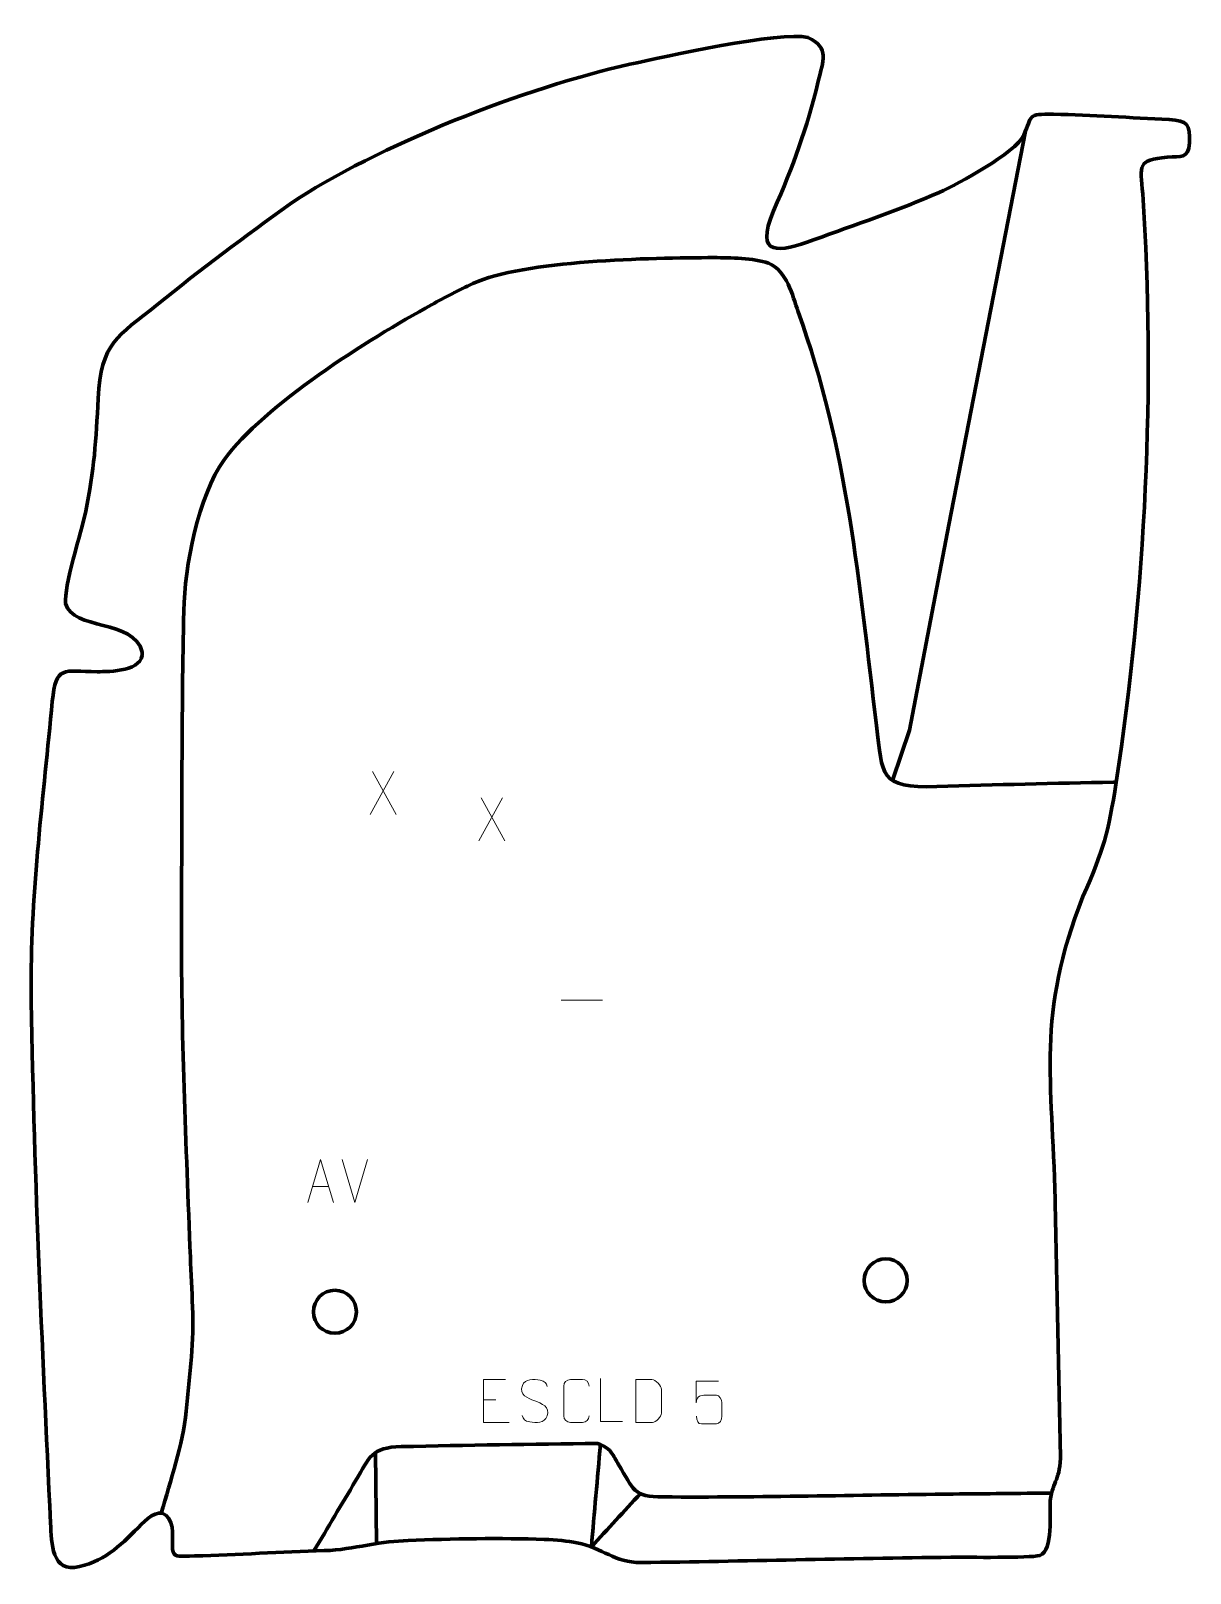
# Model space of a CAD drawing. Header units: millimetres. Extents: x 1027 to 1700, y 24 to 920.
import ezdxf

# ---------------------------------------------------------------- set-up
doc = ezdxf.new("R2010")
doc.units = ezdxf.units.MM
doc.header["$MEASUREMENT"] = 0
doc.layers.add('layer 2', color=7, linetype='Continuous')
doc.layers.add('layer 3', color=7, linetype='Continuous')

msp = doc.modelspace()

# ---------------------------------------------------------------- linework, layer by layer
at = {"layer": 'layer 2', "color": 142, "lineweight": 200}
for centre in [(1523.4614, 194.0506), (1203.4478, 175.7944)]:
    msp.add_ellipse(centre, major_axis=(0, 12.5), ratio=1, dxfattribs=at)
at = {"layer": 'layer 2', "color": 140, "lineweight": 158}
for points, knots in [([(1527.6646, 485.1106), (1527.6646, 485.1106), (1537.2189, 513.8667), (1537.2189, 513.8667), (1537.2189, 513.8667), (1537.2189, 513.8667), (1560.0389, 633.0615), (1560.0389, 633.0615), (1560.0389, 633.0615), (1560.0389, 633.0615), (1604.6179, 861.8881), (1604.6179, 861.8881)], [0, 0, 0, 0, 0.25, 0.25, 0.25, 0.25, 0.5, 0.5, 0.5, 0.5, 1, 1, 1, 1]), ([(1102.6319, 58.8124), (1107.9677, 77.9301), (1115.0448, 98.3095), (1117.0526, 117.9814), (1117.0526, 117.9814), (1118.1279, 128.5164), (1119.0064, 139.0848), (1120.0825, 149.666), (1120.0825, 149.666), (1121.9464, 167.9922), (1120.1992, 188.9481), (1119.4995, 207.574), (1119.4995, 207.574), (1117.0404, 273.0354), (1113.9879, 338.5312), (1114.3808, 404.0437), (1114.3808, 404.0437), (1114.5619, 463.7478), (1114.4223, 523.4378), (1115.6552, 583.1341), (1115.6552, 583.1341), (1116.1914, 608.8125), (1124.1243, 649.9113), (1139.0904, 670.9598), (1139.0904, 670.9598), (1162.4145, 702.8), (1222.5229, 740.7406), (1259.5573, 761.0212), (1259.5573, 761.0212), (1267.5057, 765.3882), (1275.4569, 769.4945), (1283.6496, 773.3861), (1283.6496, 773.3861), (1312.6086, 786.7355), (1386.9325, 788.4471), (1423.6688, 788.4163), (1423.6688, 788.4163), (1433.108, 788.3946), (1446.5692, 788.2652), (1455.4246, 785.2388), (1455.4246, 785.2388), (1466.1814, 780.2563), (1469.1192, 767.1031), (1472.5998, 756.8461), (1472.5998, 756.8461), (1501.2159, 677.7343), (1508.0728, 599.2304), (1518.105, 516.4761), (1518.105, 516.4761), (1521.647, 487.1865), (1519.5757, 480.0992), (1553.0932, 481.0067), (1553.0932, 481.0067), (1587.4032, 482.1782), (1621.545, 482.9078), (1655.8613, 483.5654), (1655.8613, 483.5654), (1655.8613, 483.5654), (1657.3518, 483.5943), (1657.3518, 483.5943)], [0, 0, 0, 0, 0.0625, 0.0625, 0.0625, 0.0625, 0.125, 0.125, 0.125, 0.125, 0.1875, 0.1875, 0.1875, 0.1875, 0.25, 0.25, 0.25, 0.25, 0.3125, 0.3125, 0.3125, 0.3125, 0.375, 0.375, 0.375, 0.375, 0.4375, 0.4375, 0.4375, 0.4375, 0.5, 0.5, 0.5, 0.5, 0.5625, 0.5625, 0.5625, 0.5625, 0.625, 0.625, 0.625, 0.625, 0.6875, 0.6875, 0.6875, 0.6875, 0.75, 0.75, 0.75, 0.75, 0.8125, 0.8125, 0.8125, 0.8125, 0.875, 0.875, 0.875, 0.875, 1, 1, 1, 1]), ([(1619.8061, 70.4656), (1600.7697, 70.2748), (1581.7332, 70.084), (1562.6968, 69.8932), (1562.6968, 69.8932), (1506.6735, 69.3317), (1450.1666, 67.8775), (1394.2077, 68.2033), (1394.2077, 68.2033), (1376.6779, 68.3054), (1377.056, 72.1521), (1368.23, 87.131), (1368.23, 87.131), (1366.8584, 89.4586), (1365.4826, 91.8587), (1363.9845, 94.1052), (1363.9845, 94.1052), (1362.0001, 96.8833), (1356.9731, 99.2646), (1356.047, 99.2646), (1356.047, 99.2646), (1318.1577, 98.8849), (1279.931, 98.2764), (1242.0498, 97.4412), (1242.0498, 97.4412), (1224.4899, 97.054), (1223.7509, 91.3952), (1215.4629, 77.4962), (1215.4629, 77.4962), (1207.3853, 63.95), (1199.3393, 50.3863), (1191.3259, 36.802)], [0, 0, 0, 0, 0.11111111, 0.11111111, 0.11111111, 0.11111111, 0.22222222, 0.22222222, 0.22222222, 0.22222222, 0.33333333, 0.33333333, 0.33333333, 0.33333333, 0.44444444, 0.44444444, 0.44444444, 0.44444444, 0.55555556, 0.55555556, 0.55555556, 0.55555556, 0.66666667, 0.66666667, 0.66666667, 0.66666667, 0.77777778, 0.77777778, 0.77777778, 0.77777778, 1, 1, 1, 1]), ([(1357.6995, 98.7183), (1355.957, 78.8487), (1354.2145, 58.9792), (1352.472, 39.1096), (1352.472, 39.1096), (1361.9745, 49.4929), (1371.4769, 59.8762), (1380.9794, 70.2594)], [0, 0, 0, 0, 0.33333333, 0.33333333, 0.33333333, 0.33333333, 1, 1, 1, 1])]:
    msp.add_open_spline(points, degree=3, knots=knots, dxfattribs=at)
at = {"layer": 'layer 2', "color": 250, "lineweight": 9}
for points in [[(1237.6386, 489.7638), (1237.6386, 489.7638), (1223.898, 464.868), (1223.898, 464.868)], [(1225.3526, 489.7638), (1225.3526, 489.7638), (1239.0932, 464.8103), (1239.0932, 464.8103)], [(1300.749, 474.4072), (1300.749, 474.4072), (1287.0084, 449.5114), (1287.0084, 449.5114)], [(1288.463, 474.4072), (1288.463, 474.4072), (1302.2036, 449.4537), (1302.2036, 449.4537)], [(1334.9758, 356.9692), (1334.9758, 356.9692), (1358.9538, 356.9692), (1358.9538, 356.9692)], [(1215.0543, 239.2802), (1215.0543, 239.2802), (1207.7325, 264.2338), (1207.7325, 264.2338)], [(1222.3762, 264.2338), (1222.3762, 264.2338), (1215.0544, 239.2802), (1215.0544, 239.2802)], [(1190.4174, 248.5369), (1190.4174, 248.5369), (1199.9131, 248.5369), (1199.9131, 248.5369)], [(1289.748, 124.5737), (1289.748, 124.5737), (1296.9161, 124.5737), (1296.9161, 124.5737)]]:
    msp.add_open_spline(points, degree=3, dxfattribs=at)
for points, knots in [([(1187.6948, 239.2875), (1187.6948, 239.2875), (1195.0658, 264.241), (1195.0658, 264.241), (1195.0658, 264.241), (1195.0658, 264.241), (1202.6357, 239.2875), (1202.6357, 239.2875)], [0, 0, 0, 0, 0.33333333, 0.33333333, 0.33333333, 0.33333333, 1, 1, 1, 1]), ([(1302.6219, 136.4534), (1302.6219, 136.4534), (1289.748, 136.4534), (1289.748, 136.4534), (1289.748, 136.4534), (1289.748, 136.4534), (1289.748, 111.4998), (1289.748, 111.4998), (1289.748, 111.4998), (1289.748, 111.4998), (1304.6138, 111.4998), (1304.6138, 111.4998)], [0, 0, 0, 0, 0.25, 0.25, 0.25, 0.25, 0.5, 0.5, 0.5, 0.5, 1, 1, 1, 1]), ([(1319.5325, 124.1424), (1315.2842, 125.6128), (1310.3761, 127.4086), (1312.3812, 132.9289), (1312.3812, 132.9289), (1313.8847, 137.0688), (1319.0983, 136.6803), (1322.7019, 136.0792), (1322.7019, 136.0792), (1325.5625, 135.602), (1326.4272, 134.3888), (1326.7378, 132.3047)], [0, 0, 0, 0, 0.25, 0.25, 0.25, 0.25, 0.5, 0.5, 0.5, 0.5, 1, 1, 1, 1]), ([(1351.2226, 115.3104), (1351.0828, 112.987), (1349.4056, 111.5074), (1347.2579, 111.4966), (1347.2579, 111.4966), (1344.926, 111.497), (1342.5941, 111.497), (1340.2626, 111.4966), (1340.2626, 111.4966), (1338.3376, 111.3912), (1336.3655, 113.2757), (1336.3767, 115.293), (1336.3767, 115.293), (1336.3771, 121.0631), (1336.3771, 126.8328), (1336.3767, 132.6021), (1336.3767, 132.6021), (1336.3809, 134.7402), (1338.1276, 136.4594), (1340.28, 136.4459), (1340.28, 136.4459), (1342.6057, 136.4459), (1344.9318, 136.4459), (1347.2579, 136.4459), (1347.2579, 136.4459), (1349.2045, 136.4814), (1351.1959, 134.9899), (1351.2226, 132.5523)], [0, 0, 0, 0, 0.125, 0.125, 0.125, 0.125, 0.25, 0.25, 0.25, 0.25, 0.375, 0.375, 0.375, 0.375, 0.5, 0.5, 0.5, 0.5, 0.625, 0.625, 0.625, 0.625, 0.75, 0.75, 0.75, 0.75, 1, 1, 1, 1]), ([(1370.632, 112.0882), (1370.632, 112.0882), (1357.6829, 112.0882), (1357.6829, 112.0882), (1357.6829, 112.0882), (1357.6829, 112.0882), (1357.6829, 137.0418), (1357.6829, 137.0418)], [0, 0, 0, 0, 0.33333333, 0.33333333, 0.33333333, 0.33333333, 1, 1, 1, 1]), ([(1378.3267, 111.5225), (1380.6585, 111.5229), (1385.6087, 111.4989), (1387.9402, 111.4986), (1387.9402, 111.4986), (1389.8652, 111.3932), (1393.1838, 114.9348), (1393.1726, 116.9521), (1393.1726, 116.9521), (1393.1722, 122.7222), (1393.1722, 124.8919), (1393.1726, 130.6612), (1393.1726, 130.6612), (1393.1683, 132.7993), (1389.7938, 136.4594), (1387.6414, 136.4459), (1387.6414, 136.4459), (1385.3157, 136.4459), (1380.5914, 136.4459), (1378.2653, 136.4459), (1378.2653, 136.4459), (1378.2657, 130.699), (1378.327, 117.2698), (1378.3267, 111.5225)], [0, 0, 0, 0, 0.14285714, 0.14285714, 0.14285714, 0.14285714, 0.28571429, 0.28571429, 0.28571429, 0.28571429, 0.42857143, 0.42857143, 0.42857143, 0.42857143, 0.57142857, 0.57142857, 0.57142857, 0.57142857, 0.71428571, 0.71428571, 0.71428571, 0.71428571, 1, 1, 1, 1]), ([(1426.2352, 135.5342), (1426.2352, 135.5342), (1413.3835, 135.5342), (1413.3835, 135.5342), (1413.3835, 135.5342), (1413.3838, 131.3036), (1413.3838, 127.0727), (1413.3835, 122.8415), (1413.3835, 122.8415), (1413.3832, 126.1516), (1415.0142, 127.2234), (1417.8262, 127.2839), (1417.8262, 127.2839), (1420.2658, 127.2842), (1422.7053, 127.2842), (1425.1445, 127.2839), (1425.1445, 127.2839), (1426.7943, 127.2907), (1428.2692, 124.9102), (1428.2977, 122.8415), (1428.2977, 122.8415), (1428.2974, 120.2542), (1428.2974, 117.6666), (1428.2977, 115.0789), (1428.2977, 115.0789), (1428.3439, 113.1195), (1426.8445, 110.6832), (1425.2186, 110.6247), (1425.2186, 110.6247), (1423.2621, 110.625), (1418.3671, 110.625), (1416.4101, 110.6247), (1416.4101, 110.6247), (1414.5646, 110.6159), (1413.4575, 112.5807), (1413.4367, 115.1318)], [0, 0, 0, 0, 0.1, 0.1, 0.1, 0.1, 0.2, 0.2, 0.2, 0.2, 0.3, 0.3, 0.3, 0.3, 0.4, 0.4, 0.4, 0.4, 0.5, 0.5, 0.5, 0.5, 0.6, 0.6, 0.6, 0.6, 0.7, 0.7, 0.7, 0.7, 0.8, 0.8, 0.8, 0.8, 1, 1, 1, 1]), ([(1319.5325, 124.1423), (1323.5511, 122.4956), (1328.5806, 120.6073), (1326.7466, 115.247), (1326.7466, 115.247), (1325.2868, 110.9806), (1320.376, 111.2373), (1316.6499, 111.792), (1316.6499, 111.792), (1313.8999, 112.2018), (1312.679, 113.4153), (1312.301, 115.5275)], [0, 0, 0, 0, 0.25, 0.25, 0.25, 0.25, 0.5, 0.5, 0.5, 0.5, 1, 1, 1, 1])]:
    msp.add_open_spline(points, degree=3, knots=knots, dxfattribs=at)
at = {"layer": 'layer 2', "color": 140, "lineweight": 158}
msp.add_open_spline([(1227.0602, 94.0417), (1227.0602, 94.0417), (1227.6024, 41.1172), (1227.6024, 41.1172)], degree=3, dxfattribs=at)
at = {"layer": 'layer 3', "color": 242, "lineweight": 158}
msp.add_open_spline([(1100.5595, 761.2967), (1125.0495, 781.2489), (1151.6093, 801.0558), (1177.2763, 819.5166), (1177.2763, 819.5166), (1227.7082, 853.6242), (1315.2996, 887.7337), (1374.8449, 900.7631), (1374.8449, 900.7631), (1393.8851, 905.0605), (1462.6165, 920.2175), (1478.2349, 916.3973), (1478.2349, 916.3973), (1491.137, 910.2806), (1487.0622, 902.7715), (1484.256, 890.9699), (1484.256, 890.9699), (1477.4124, 862.7716), (1469.8679, 842.1807), (1458.3102, 815.6755), (1458.3102, 815.6755), (1447.0076, 788.4864), (1461.5398, 791.5496), (1481.5618, 798.7609), (1481.5618, 798.7609), (1505.3681, 807.3352), (1531.5453, 816.2459), (1554.5718, 826.3455), (1554.5718, 826.3455), (1566.0279, 831.521), (1598.4434, 848.9257), (1603.6654, 859.6313), (1603.6654, 859.6313), (1608.7278, 871.0467), (1605.3218, 871.9387), (1621.0096, 871.7214), (1621.0096, 871.7214), (1643.2835, 871.3309), (1665.8104, 869.7164), (1688.0949, 868.6028), (1688.0949, 868.6028), (1698.6163, 868.077), (1700.3009, 866.0606), (1699.9073, 855.0922), (1699.9073, 855.0922), (1699.1682, 845.8215), (1695.1931, 847.3177), (1686.9878, 846.7714), (1686.9878, 846.7714), (1669.4043, 845.1298), (1671.3065, 842.2575), (1672.7775, 825.5136), (1672.7775, 825.5136), (1680.3371, 714.6016), (1674.2414, 593.4709), (1657.3518, 483.5943), (1657.3518, 483.5943), (1652.7153, 453.857), (1650.1469, 444.7359), (1638.0298, 417.1254), (1638.0298, 417.1254), (1610.7616, 348.1269), (1620.3513, 311.61), (1621.8241, 241.0319), (1621.8241, 241.0319), (1622.8491, 191.8849), (1624.0078, 142.7313), (1624.9511, 93.584), (1624.9511, 93.584), (1624.967, 77.5933), (1620.7272, 78.3313), (1618.9705, 66.1432), (1618.9705, 66.1432), (1618.6377, 59.1108), (1620.8325, 37.0516), (1612.9129, 34.1667), (1612.9129, 34.1667), (1606.8791, 32.6251), (1571.105, 33.2436), (1561.2164, 33.1367), (1561.2164, 33.1367), (1501.2516, 32.4687), (1441.3482, 30.872), (1381.4262, 30.0468), (1381.4262, 30.0468), (1365.4029, 30.1885), (1359.589, 38.383), (1344.0475, 41.5475), (1344.0475, 41.5475), (1338.7211, 42.632), (1332.197, 43.2199), (1325.0934, 43.5042), (1325.0934, 43.5042), (1300.6071, 44.4844), (1270.9135, 43.86), (1245.9812, 42.8837), (1245.9812, 42.8837), (1238.711, 42.5989), (1231.5097, 41.8895), (1222.4931, 40.2619), (1222.4931, 40.2619), (1213.7476, 38.6833), (1206.2892, 37.3276), (1197.3297, 36.994), (1197.3297, 36.994), (1172.1992, 36.2602), (1147.0969, 34.6), (1121.9805, 33.9238), (1121.9805, 33.9238), (1113.6091, 33.6984), (1110.6433, 33.1275), (1109.5864, 36.0537), (1109.5864, 36.0537), (1108.0386, 40.3392), (1110.9346, 49.5703), (1107.0138, 55.5832), (1107.0138, 55.5832), (1102.379, 62.6913), (1095.6638, 56.7098), (1091.1445, 52.3141), (1091.1445, 52.3141), (1080.3383, 41.4627), (1070.8125, 31.3879), (1055.1701, 27.7469), (1055.1701, 27.7469), (1038.7135, 23.9165), (1038.8507, 41.2336), (1038.2848, 53.036), (1038.2848, 53.036), (1033.3773, 156.9595), (1028.3653, 261.7106), (1026.9754, 365.7172), (1026.9754, 365.7172), (1026.8434, 420.6005), (1034.249, 475.8764), (1039.3036, 530.5166), (1039.3036, 530.5166), (1041.6112, 551.9215), (1045.4432, 547.9014), (1065.4106, 547.8074), (1065.4106, 547.8074), (1072.5691, 547.7737), (1092.6084, 548.0153), (1091.4848, 559.197), (1091.4848, 559.197), (1086.7539, 578.8098), (1050.9061, 571.5311), (1046.9712, 587.4731), (1046.9712, 587.4731), (1045.9527, 597.0511), (1056.1503, 628.8316), (1058.7403, 641.1072), (1058.7403, 641.1072), (1063.6097, 664.5081), (1064.7564, 682.8334), (1065.9456, 706.4754), (1065.9456, 706.4754), (1067.5955, 739.2777), (1076.781, 742.2305), (1100.5595, 761.2967)], degree=3, knots=[0, 0, 0, 0, 0.02439024, 0.02439024, 0.02439024, 0.02439024, 0.04878049, 0.04878049, 0.04878049, 0.04878049, 0.07317073, 0.07317073, 0.07317073, 0.07317073, 0.09756098, 0.09756098, 0.09756098, 0.09756098, 0.12195122, 0.12195122, 0.12195122, 0.12195122, 0.14634146, 0.14634146, 0.14634146, 0.14634146, 0.17073171, 0.17073171, 0.17073171, 0.17073171, 0.19512195, 0.19512195, 0.19512195, 0.19512195, 0.2195122, 0.2195122, 0.2195122, 0.2195122, 0.24390244, 0.24390244, 0.24390244, 0.24390244, 0.26829268, 0.26829268, 0.26829268, 0.26829268, 0.29268293, 0.29268293, 0.29268293, 0.29268293, 0.31707317, 0.31707317, 0.31707317, 0.31707317, 0.34146341, 0.34146341, 0.34146341, 0.34146341, 0.36585366, 0.36585366, 0.36585366, 0.36585366, 0.3902439, 0.3902439, 0.3902439, 0.3902439, 0.41463415, 0.41463415, 0.41463415, 0.41463415, 0.43902439, 0.43902439, 0.43902439, 0.43902439, 0.46341463, 0.46341463, 0.46341463, 0.46341463, 0.48780488, 0.48780488, 0.48780488, 0.48780488, 0.51219512, 0.51219512, 0.51219512, 0.51219512, 0.53658537, 0.53658537, 0.53658537, 0.53658537, 0.56097561, 0.56097561, 0.56097561, 0.56097561, 0.58536585, 0.58536585, 0.58536585, 0.58536585, 0.6097561, 0.6097561, 0.6097561, 0.6097561, 0.63414634, 0.63414634, 0.63414634, 0.63414634, 0.65853659, 0.65853659, 0.65853659, 0.65853659, 0.68292683, 0.68292683, 0.68292683, 0.68292683, 0.70731707, 0.70731707, 0.70731707, 0.70731707, 0.73170732, 0.73170732, 0.73170732, 0.73170732, 0.75609756, 0.75609756, 0.75609756, 0.75609756, 0.7804878, 0.7804878, 0.7804878, 0.7804878, 0.80487805, 0.80487805, 0.80487805, 0.80487805, 0.82926829, 0.82926829, 0.82926829, 0.82926829, 0.85365854, 0.85365854, 0.85365854, 0.85365854, 0.87804878, 0.87804878, 0.87804878, 0.87804878, 0.90243902, 0.90243902, 0.90243902, 0.90243902, 0.92682927, 0.92682927, 0.92682927, 0.92682927, 0.95121951, 0.95121951, 0.95121951, 0.95121951, 1, 1, 1, 1], dxfattribs=at)

doc.saveas('drawing.dxf')
